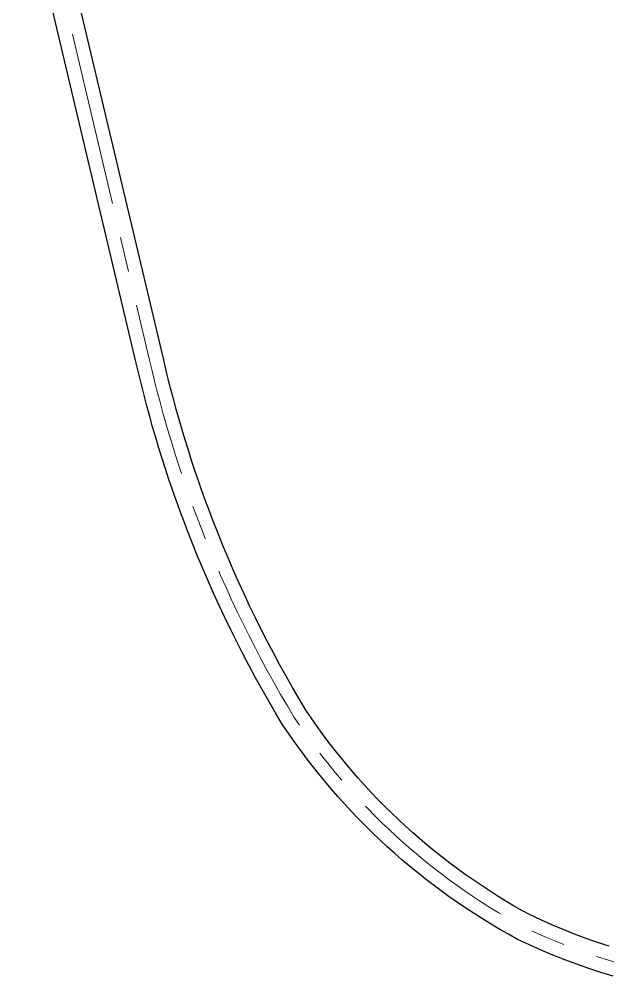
# Model space of a CAD drawing. Header units: metres. Extents: x 2498305 to 2504975, y 1114161 to 1117767.
# Drawn here: x 2499984.27 to 2500005.72, y 1116327.89 to 1116363.23 of the extents above; entities that cross this region are included whole.
import ezdxf

# ---------------------------------------------------------------- set-up
doc = ezdxf.new("R2010")
doc.units = ezdxf.units.M
doc.linetypes.add('AXESX2', pattern=[101.6, 63.5, -12.7, 12.7, -12.7])
doc.layers.add('AXES', color=7, linetype='AXESX2', lineweight=9)
doc.layers.add('RAILS', color=5, linetype='Continuous', true_color=0x0000ff)

msp = doc.modelspace()

# ---------------------------------------------------------------- linework, layer by layer
at = {"layer": 'AXES', "ltscale": 0.1, "flags": 128}
msp.add_lwpolyline([(2500033.863, 1116344.781, -0.181966), (2500026.859, 1116333.146), (2500026.614, 1116332.949), (2500026.369, 1116332.756), (2500026.122, 1116332.566), (2500025.873, 1116332.379), (2500025.622, 1116332.195), (2500025.37, 1116332.014), (2500025.044, 1116331.788), (2500024.717, 1116331.567), (2500024.385, 1116331.352), (2500024.052, 1116331.141), (2500023.714, 1116330.935), (2500023.374, 1116330.735), (2500023.03, 1116330.538), (2500022.684, 1116330.347), (2500022.336, 1116330.162), (2500021.984, 1116329.981), (2500021.631, 1116329.806), (2500021.274, 1116329.636), (2500020.915, 1116329.47), (2500020.553, 1116329.311), (2500020.189, 1116329.157), (2500019.824, 1116329.008), (2500019.784, 1116328.992), (2500019.746, 1116328.977), (2500019.708, 1116328.96), (2500019.669, 1116328.945), (2500019.63, 1116328.929), (2500019.591, 1116328.915), (2500019.552, 1116328.899), (2500019.513, 1116328.884), (2500019.474, 1116328.869), (2500019.436, 1116328.853), (2500019.396, 1116328.839), (2500019.357, 1116328.823), (2500019.318, 1116328.809), (2500019.279, 1116328.794), (2500019.24, 1116328.78), (2500019.202, 1116328.765), (2500018.856, 1116328.675), (2500018.508, 1116328.589), (2500018.162, 1116328.509), (2500017.812, 1116328.434), (2500017.462, 1116328.364), (2500017.111, 1116328.298), (2500016.758, 1116328.239), (2500016.406, 1116328.184), (2500016.052, 1116328.134), (2500015.697, 1116328.09), (2500015.347, 1116328.05), (2500015.339, 1116328.05), (2500014.987, 1116328.012), (2500014.632, 1116327.978), (2500014.276, 1116327.951), (2500013.919, 1116327.928), (2500013.563, 1116327.91), (2500013.071, 1116327.894), (2500012.824, 1116327.89), (2500012.578, 1116327.888), (2500012.331, 1116327.889), (2500012.084, 1116327.892), (2500011.838, 1116327.898), (2500011.591, 1116327.907), (2500011.345, 1116327.918), (2500011.098, 1116327.932), (2500010.852, 1116327.949), (2500010.606, 1116327.968), (2500010.36, 1116327.989), (2500010.115, 1116328.013), (2500009.87, 1116328.04), (2500009.623, 1116328.07), (2500008.722, 1116328.205), (2500008.273, 1116328.286), (2500007.827, 1116328.375), (2500007.382, 1116328.474), (2500006.939, 1116328.582), (2500006.499, 1116328.698), (2500006.061, 1116328.823), (2500005.625, 1116328.956), (2500005.192, 1116329.099), (2500004.762, 1116329.249), (2500004.335, 1116329.409), (2500003.912, 1116329.576), (2500003.491, 1116329.753), (2500003.075, 1116329.937), (2500002.663, 1116330.129), (2500002.349, 1116330.303), (2500002.039, 1116330.481), (2500001.731, 1116330.663), (2500001.426, 1116330.851), (2500001.124, 1116331.043), (2500000.825, 1116331.239), (2500000.529, 1116331.44), (2500000.236, 1116331.645), (2499999.946, 1116331.855), (2499999.659, 1116332.069), (2499999.376, 1116332.288), (2499999.096, 1116332.511), (2499998.819, 1116332.738), (2499998.547, 1116332.969), (2499998.277, 1116333.204), (2499998.011, 1116333.443), (2499997.749, 1116333.687), (2499997.49, 1116333.934), (2499997.235, 1116334.186), (2499996.984, 1116334.441), (2499996.737, 1116334.7), (2499996.494, 1116334.962), (2499996.255, 1116335.228), (2499996.02, 1116335.498), (2499995.789, 1116335.772), (2499995.562, 1116336.048), (2499995.34, 1116336.329), (2499995.122, 1116336.612), (2499994.908, 1116336.899), (2499994.699, 1116337.189), (2499994.494, 1116337.482), (2499994.293, 1116337.779), (2499994.043, 1116338.198), (2499993.798, 1116338.618), (2499993.558, 1116339.041), (2499993.323, 1116339.467), (2499993.092, 1116339.895), (2499992.866, 1116340.326), (2499992.645, 1116340.759), (2499992.429, 1116341.194), (2499992.217, 1116341.632), (2499992.01, 1116342.072), (2499991.809, 1116342.515), (2499991.612, 1116342.959), (2499991.42, 1116343.406), (2499991.232, 1116343.855), (2499991.05, 1116344.305), (2499990.873, 1116344.758), (2499990.732, 1116345.129), (2499990.594, 1116345.5), (2499990.46, 1116345.872), (2499990.329, 1116346.245), (2499990.202, 1116346.62), (2499990.077, 1116346.996), (2499989.957, 1116347.373), (2499989.839, 1116347.75), (2499989.725, 1116348.129), (2499989.614, 1116348.509), (2499989.508, 1116348.89), (2499989.404, 1116349.272), (2499989.303, 1116349.655), (2499989.206, 1116350.039), (2499989.113, 1116350.423), (2499989.023, 1116350.808), (2499985.203, 1116366.947), (2499985.113, 1116367.338), (2499984.675, 1116369.483), (2499984.396, 1116371.656), (2499984.275, 1116373.843), (2499984.314, 1116376.032), (2499984.734, 1116379.657), (2499984.801, 1116379.94), (2499984.873, 1116380.221), (2499984.947, 1116380.502), (2499985.026, 1116380.781), (2499985.107, 1116381.06), (2499985.192, 1116381.337), (2499985.28, 1116381.614), (2499985.372, 1116381.889), (2499985.467, 1116382.163), (2499985.565, 1116382.436), (2499985.666, 1116382.708), (2499985.771, 1116382.978), (2499985.88, 1116383.247), (2499985.991, 1116383.515), (2499986.106, 1116383.782), (2499986.224, 1116384.047), (2499986.885, 1116385.556), (2499987.69, 1116386.994), (2499988.631, 1116388.347), (2499989.698, 1116389.603), (2499990.882, 1116390.749), (2499992.171, 1116391.775), (2499993.844, 1116392.837), (2499994.043, 1116392.957), (2499994.243, 1116393.073), (2499994.443, 1116393.188), (2499994.644, 1116393.299), (2499994.848, 1116393.409), (2499995.052, 1116393.515), (2499995.258, 1116393.62), (2499995.465, 1116393.721), (2499995.673, 1116393.821), (2499995.882, 1116393.917), (2499996.093, 1116394.012), (2499996.304, 1116394.103), (2499996.517, 1116394.193), (2499996.731, 1116394.279), (2499996.946, 1116394.363), (2499997.162, 1116394.444), (2499997.378, 1116394.523), (2499997.596, 1116394.599), (2499997.815, 1116394.673), (2499998.034, 1116394.744), (2499998.255, 1116394.812), (2499998.475, 1116394.878), (2499998.697, 1116394.941), (2499998.92, 1116395.001), (2499999.143, 1116395.058), (2499999.367, 1116395.113), (2499999.592, 1116395.166), (2499999.817, 1116395.215), (2500000.043, 1116395.262), (2500000.269, 1116395.305), (2500000.496, 1116395.347), (2500000.724, 1116395.385), (2500000.952, 1116395.421), (2500001.18, 1116395.454), (2500001.408, 1116395.485), (2500001.638, 1116395.512), (2500001.867, 1116395.537), (2500002.096, 1116395.558), (2500002.326, 1116395.578), (2500002.556, 1116395.594), (2500002.787, 1116395.608), (2500003.017, 1116395.619), (2500003.247, 1116395.627), (2500003.478, 1116395.633), (2500003.709, 1116395.635), (2500003.939, 1116395.635), (2500004.17, 1116395.632), (2500004.4, 1116395.626), (2500004.631, 1116395.617), (2500004.861, 1116395.606), (2500005.091, 1116395.592), (2500005.322, 1116395.575), (2500005.551, 1116395.555), (2500005.781, 1116395.533), (2500006.01, 1116395.508), (2500006.239, 1116395.48), (2500006.467, 1116395.449), (2500006.696, 1116395.416), (2500006.924, 1116395.379), (2500007.151, 1116395.341), (2500007.377, 1116395.299), (2500007.604, 1116395.254), (2500007.83, 1116395.207), (2500008.054, 1116395.157), (2500018.944, 1116393.068), (2500019.218, 1116393.017), (2500019.49, 1116392.969), (2500019.762, 1116392.925), (2500020.035, 1116392.885), (2500020.309, 1116392.849), (2500020.583, 1116392.817), (2500020.858, 1116392.788), (2500021.133, 1116392.763), (2500021.408, 1116392.742), (2500021.683, 1116392.725), (2500021.959, 1116392.711), (2500022.235, 1116392.702), (2500022.511, 1116392.696), (2500022.787, 1116392.694), (2500023.063, 1116392.696), (2500023.339, 1116392.701), (2500023.615, 1116392.711), (2500023.891, 1116392.724), (2500024.166, 1116392.742), (2500024.442, 1116392.763), (2500024.717, 1116392.787), (2500024.991, 1116392.816), (2500025.266, 1116392.848), (2500025.539, 1116392.884), (2500025.812, 1116392.924), (2500026.085, 1116392.968), (2500026.357, 1116393.015), (2500026.628, 1116393.067), (2500026.899, 1116393.122), (2500027.168, 1116393.18), (2500027.704, 1116393.308), (2500028.061, 1116393.403), (2500028.415, 1116393.503), (2500028.767, 1116393.611), (2500029.116, 1116393.725), (2500029.464, 1116393.845), (2500029.81, 1116393.972), (2500030.153, 1116394.105), (2500030.493, 1116394.244), (2500030.831, 1116394.389), (2500031.167, 1116394.541), (2500031.499, 1116394.699), (2500031.828, 1116394.863), (2500032.155, 1116395.033), (2500032.478, 1116395.209), (2500032.798, 1116395.39), (2500033.114, 1116395.578), (2500033.324, 1116395.728), (2500033.535, 1116395.878), (2500033.729, 1116396.012), (2500033.921, 1116396.149), (2500034.111, 1116396.287), (2500034.299, 1116396.428), (2500034.486, 1116396.572), (2500034.671, 1116396.718), (2500034.854, 1116396.866), (2500035.035, 1116397.016), (2500035.215, 1116397.168), (2500035.392, 1116397.323), (2500035.567, 1116397.48), (2500035.741, 1116397.64), (2500035.913, 1116397.801), (2500036.082, 1116397.964), (2500036.249, 1116398.13), (2500036.415, 1116398.298), (2500036.589, 1116398.482), (2500036.762, 1116398.668), (2500036.933, 1116398.857), (2500037.101, 1116399.047), (2500037.267, 1116399.24), (2500037.43, 1116399.434), (2500037.591, 1116399.631), (2500037.749, 1116399.83), (2500037.905, 1116400.03), (2500038.059, 1116400.233), (2500038.209, 1116400.437), (2500038.357, 1116400.644), (2500038.503, 1116400.852), (2500038.646, 1116401.062), (2500038.786, 1116401.274), (2500038.925, 1116401.488), (2500039.078, 1116401.765), (2500039.227, 1116402.043), (2500039.374, 1116402.323), (2500039.517, 1116402.605), (2500039.656, 1116402.889), (2500039.793, 1116403.174), (2500039.925, 1116403.461), (2500040.055, 1116403.749), (2500040.181, 1116404.039), (2500040.304, 1116404.331), (2500040.423, 1116404.624), (2500040.538, 1116404.918), (2500040.65, 1116405.213), (2500040.758, 1116405.51), (2500040.863, 1116405.809), (2500040.965, 1116406.108), (2500041.066, 1116406.419), (2500041.163, 1116406.731), (2500041.255, 1116407.044), (2500041.344, 1116407.358), (2500041.429, 1116407.673), (2500041.511, 1116407.989), (2500041.588, 1116408.306), (2500041.661, 1116408.624), (2500041.731, 1116408.944), (2500041.796, 1116409.263), (2500041.858, 1116409.584), (2500041.915, 1116409.906), (2500041.968, 1116410.227), (2500042.018, 1116410.55), (2500042.063, 1116410.873), (2500042.105, 1116411.198)], format="xyb", dxfattribs=at)
at = {"layer": 'RAILS', "flags": 128}
for points in [[(2500005.776, 1116329.433), (2500005.353, 1116329.572), (2500004.932, 1116329.719), (2500004.515, 1116329.876), (2500004.101, 1116330.039), (2500003.689, 1116330.212), (2500003.282, 1116330.392), (2500002.89, 1116330.575), (2500002.595, 1116330.738), (2500002.291, 1116330.913), (2500001.989, 1116331.091), (2500001.691, 1116331.275), (2500001.395, 1116331.463), (2500001.103, 1116331.655), (2500000.813, 1116331.852), (2500000.526, 1116332.052), (2500000.242, 1116332.258), (2499999.961, 1116332.467), (2499999.685, 1116332.681), (2499999.41, 1116332.9), (2499999.139, 1116333.122), (2499998.873, 1116333.348), (2499998.608, 1116333.579), (2499998.348, 1116333.812), (2499998.092, 1116334.051), (2499997.838, 1116334.293), (2499997.589, 1116334.539), (2499997.343, 1116334.789), (2499997.101, 1116335.043), (2499996.863, 1116335.299), (2499996.63, 1116335.559), (2499996.4, 1116335.823), (2499996.173, 1116336.092), (2499995.951, 1116336.362), (2499995.734, 1116336.637), (2499995.52, 1116336.914), (2499995.311, 1116337.195), (2499995.107, 1116337.479), (2499994.906, 1116337.765), (2499994.715, 1116338.047), (2499994.474, 1116338.452), (2499994.231, 1116338.867), (2499993.994, 1116339.285), (2499993.762, 1116339.707), (2499993.533, 1116340.13), (2499993.31, 1116340.556), (2499993.092, 1116340.984), (2499992.878, 1116341.414), (2499992.668, 1116341.847), (2499992.464, 1116342.282), (2499992.265, 1116342.72), (2499992.07, 1116343.159), (2499991.88, 1116343.601), (2499991.694, 1116344.045), (2499991.515, 1116344.49), (2499991.34, 1116344.938), (2499991.2, 1116345.305), (2499991.064, 1116345.672), (2499990.931, 1116346.04), (2499990.802, 1116346.408), (2499990.676, 1116346.779), (2499990.552, 1116347.151), (2499990.434, 1116347.524), (2499990.317, 1116347.897), (2499990.204, 1116348.271), (2499990.095, 1116348.646), (2499989.99, 1116349.023), (2499989.887, 1116349.401), (2499989.787, 1116349.78), (2499989.691, 1116350.159), (2499989.599, 1116350.539), (2499989.51, 1116350.922), (2499985.69, 1116367.061)], [(2500005.919, 1116328.343), (2500005.474, 1116328.479), (2500005.031, 1116328.626), (2500004.592, 1116328.779), (2500004.155, 1116328.942), (2500003.723, 1116329.113), (2500003.293, 1116329.294), (2500002.868, 1116329.482), (2500002.436, 1116329.683), (2500002.103, 1116329.868), (2500001.787, 1116330.049), (2500001.473, 1116330.235), (2500001.161, 1116330.427), (2500000.853, 1116330.623), (2500000.547, 1116330.823), (2500000.245, 1116331.028), (2499999.946, 1116331.238), (2499999.65, 1116331.452), (2499999.357, 1116331.671), (2499999.067, 1116331.895), (2499998.782, 1116332.122), (2499998.499, 1116332.354), (2499998.221, 1116332.59), (2499997.946, 1116332.829), (2499997.674, 1116333.074), (2499997.406, 1116333.323), (2499997.142, 1116333.575), (2499996.881, 1116333.833), (2499996.625, 1116334.093), (2499996.373, 1116334.357), (2499996.125, 1116334.625), (2499995.88, 1116334.897), (2499995.64, 1116335.173), (2499995.405, 1116335.452), (2499995.173, 1116335.734), (2499994.946, 1116336.021), (2499994.724, 1116336.31), (2499994.505, 1116336.603), (2499994.291, 1116336.899), (2499994.082, 1116337.199), (2499993.871, 1116337.511), (2499993.612, 1116337.944), (2499993.365, 1116338.369), (2499993.122, 1116338.797), (2499992.884, 1116339.227), (2499992.651, 1116339.66), (2499992.422, 1116340.096), (2499992.198, 1116340.534), (2499991.98, 1116340.974), (2499991.766, 1116341.417), (2499991.556, 1116341.862), (2499991.353, 1116342.31), (2499991.154, 1116342.759), (2499990.96, 1116343.211), (2499990.77, 1116343.665), (2499990.585, 1116344.12), (2499990.406, 1116344.578), (2499990.264, 1116344.953), (2499990.124, 1116345.328), (2499989.989, 1116345.704), (2499989.856, 1116346.082), (2499989.728, 1116346.461), (2499989.602, 1116346.841), (2499989.48, 1116347.222), (2499989.361, 1116347.603), (2499989.246, 1116347.987), (2499989.133, 1116348.372), (2499989.026, 1116348.757), (2499988.921, 1116349.143), (2499988.819, 1116349.53), (2499988.721, 1116349.919), (2499988.627, 1116350.307), (2499988.536, 1116350.694), (2499984.716, 1116366.833)]]:
    msp.add_lwpolyline(points, dxfattribs=at)

doc.saveas('drawing.dxf')
